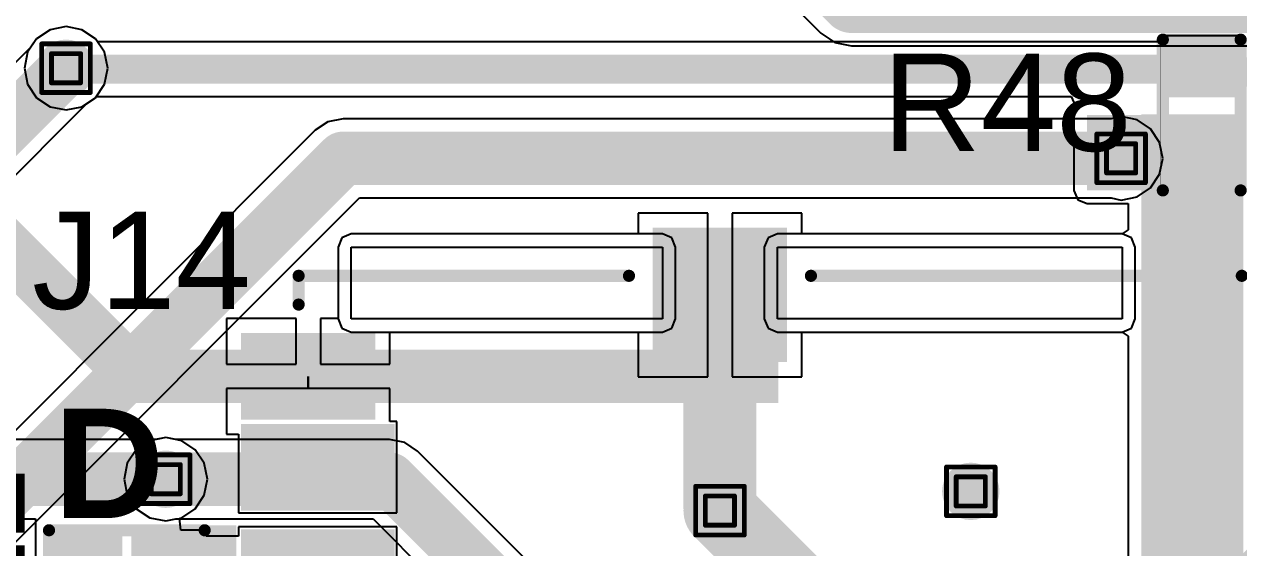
# Model space of a CAD drawing. Header units: inches. Extents: x -0.3 to 9.9, y -0.4 to 5.
# Drawn here: x 3.8748 to 4.3742, y 0.8498 to 1.0651 of the extents above; entities that cross this region are included whole.
import ezdxf

# ---------------------------------------------------------------- set-up
doc = ezdxf.new("R2010")
doc.units = ezdxf.units.IN
doc.header["$MEASUREMENT"] = 0
for name, color, linetype in [('Bottom Layer', 5, 'Continuous'), ('Bottom Solder', 6, 'Continuous'), ('Drill Drawing', 1, 'Continuous'), ('Keep-Out Layer', 6, 'Continuous'), ('Top Layer', 1, 'Continuous'), ('Top Overlay', 2, 'Continuous'), ('Top Paste', 8, 'Continuous'), ('Top Solder', 216, 'Continuous'), ('Via Holes', 16, 'Continuous')]:
    doc.layers.add(name, color=color, linetype=linetype)
doc.styles.add('Arial', font='', dxfattribs={"height": 0.2})
doc.styles.add('Arial_Bold', font='', dxfattribs={"height": 0.2})
doc.styles.get('Arial').set_extended_font_data('Arial')
doc.styles.get('Arial_Bold').set_extended_font_data('Arial', bold=True)

# ---------------------------------------------------------------- blocks, each defined once
blk = doc.blocks.new('R___0402_62')
at = {"layer": 'Top Layer'}
for points in [[(-0.0275, -0.0125), (-0.0275, 0.0125), (-0.0095, 0.0125), (-0.0095, -0.0125)], [(0.0095, -0.0125), (0.0095, 0.0125), (0.0275, 0.0125), (0.0275, -0.0125)]]:
    blk.add_hatch(color=1, dxfattribs=at).paths.add_polyline_path(points)
at = {"layer": 'Top Paste'}
for points in [[(-0.0275, -0.0125), (-0.0275, 0.0125), (-0.0095, 0.0125), (-0.0095, -0.0125)], [(0.0095, -0.0125), (0.0095, 0.0125), (0.0275, 0.0125), (0.0275, -0.0125)]]:
    blk.add_hatch(color=8, dxfattribs=at).paths.add_polyline_path(points)
at = {"layer": 'Top Solder'}
for points in [[(-0.02967, -0.01467), (-0.02967, 0.01467), (-0.00733, 0.01467), (-0.00733, -0.01467)], [(0.00733, -0.01467), (0.00733, 0.01467), (0.02967, 0.01467), (0.02967, -0.01467)]]:
    blk.add_hatch(color=216, dxfattribs=at).paths.add_polyline_path(points)
at = {"layer": 'Top Overlay'}
for points, const_width in [([(-0.031, -0.016), (-0.031, 0.016)], 0.005), ([(0.031, 0.016), (-0.031, 0.016)], 0.005), ([(0.031, -0.016), (0.031, 0.016)], 0.005), ([(0.031, -0.016), (-0.031, -0.016)], 0.005), ([(0.032, -0.017), (-0.032, -0.017)], 0.000127)]:
    blk.add_lwpolyline(points, dxfattribs=dict(at, const_width=const_width))
for points, const_width in [([(-0.03225, 0.016, 1), (-0.02975, 0.016, 1)], 0.0025), ([(-0.03225, 0.016, 1), (-0.02975, 0.016, 1)], 0.0025), ([(0.02975, 0.016, 1), (0.03225, 0.016, 1)], 0.0025), ([(0.02975, 0.016, 1), (0.03225, 0.016, 1)], 0.0025), ([(-0.03225, -0.016, 1), (-0.02975, -0.016, 1)], 0.0025), ([(-0.03225, -0.016, 1), (-0.02975, -0.016, 1)], 0.0025), ([(0.02975, -0.016, 1), (0.03225, -0.016, 1)], 0.0025), ([(0.02975, -0.016, 1), (0.03225, -0.016, 1)], 0.0025), ([(-0.03203, -0.017, 1), (-0.03197, -0.017, 1)], 0.0000635), ([(0.03197, -0.017, 1), (0.03203, -0.017, 1)], 0.0000635)]:
    blk.add_lwpolyline(points, format="xyb", close=True, dxfattribs=dict(at, const_width=const_width))
blk = doc.blocks.new('DM3BT_DSF_PEJS_121')
at = {"layer": 'Top Layer'}
for points in [[(0.13386, 0.26575), (0.13386, 0.32087), (0.16142, 0.32087), (0.16142, 0.26575)], [(0.17717, 0.26575), (0.17717, 0.32087), (0.20472, 0.32087), (0.20472, 0.26575)], [(0.21457, 0.27362), (0.21457, 0.32087), (0.24213, 0.32087), (0.24213, 0.27362)], [(0.23819, 0.15157), (0.28543, 0.15157), (0.28543, 0.10433), (0.23819, 0.10433)]]:
    blk.add_hatch(color=1, dxfattribs=at).paths.add_polyline_path(points)
at = {"layer": 'Top Paste'}
for points in [[(0.13386, 0.26575), (0.13386, 0.32087), (0.16142, 0.32087), (0.16142, 0.26575)], [(0.17717, 0.26575), (0.17717, 0.32087), (0.20472, 0.32087), (0.20472, 0.26575)], [(0.21457, 0.27362), (0.21457, 0.32087), (0.24213, 0.32087), (0.24213, 0.27362)], [(0.23819, 0.15157), (0.28543, 0.15157), (0.28543, 0.10433), (0.23819, 0.10433)]]:
    blk.add_hatch(color=8, dxfattribs=at).paths.add_polyline_path(points)
at = {"layer": 'Top Solder'}
for points in [[(0.12986, 0.26175), (0.12986, 0.32487), (0.16542, 0.32487), (0.16542, 0.26175)], [(0.17317, 0.26175), (0.17317, 0.32487), (0.20872, 0.32487), (0.20872, 0.26175)], [(0.21057, 0.26962), (0.21057, 0.32487), (0.24613, 0.32487), (0.24613, 0.26962)], [(0.23419, 0.15557), (0.28943, 0.15557), (0.28943, 0.10033), (0.23419, 0.10033)]]:
    blk.add_hatch(color=216, dxfattribs=at).paths.add_polyline_path(points)
at = {"layer": 'Keep-Out Layer'}
for p, q in [((0.25197, 0.15157), (0.25197, 0.27953)), ((0.25197, 0.27953), (0.2815, 0.27953)), ((0.2815, 0.27953), (0.2815, 0.15157)), ((0.2815, 0.15157), (0.25197, 0.15157)), ((0.25197, -0.0374), (0.25197, 0.10433)), ((0.25197, 0.10433), (0.2815, 0.10433)), ((0.2815, 0.10433), (0.2815, -0.0374)), ((0.2815, -0.0374), (0.25197, -0.0374))]:
    blk.add_line(p, q, dxfattribs=at)
at = {"layer": 'Top Overlay', "const_width": 0.005}
for points in [[(0.25787, 0.30118), (0.26969, 0.30118)], [(0.26969, 0.30118), (0.26969, 0.16535)], [(0.26969, 0.09055), (0.26969, -0.08661)]]:
    blk.add_lwpolyline(points, dxfattribs=at)
at = {"layer": 'Top Overlay', "const_width": 0.0025}
for points in [[(0.25662, 0.30118, 1), (0.25912, 0.30118, 1)], [(0.26844, 0.30118, 1), (0.27094, 0.30118, 1)], [(0.26844, 0.30118, 1), (0.27094, 0.30118, 1)], [(0.26844, 0.16535, 1), (0.27094, 0.16535, 1)], [(0.26844, 0.09055, 1), (0.27094, 0.09055, 1)], [(0.26844, -0.08661, 1), (0.27094, -0.08661, 1)]]:
    blk.add_lwpolyline(points, format="xyb", close=True, dxfattribs=at)
blk = doc.blocks.new('DFN1006_2L__141')
at = {"layer": 'Top Layer'}
for points in [[(-0.02756, 0.01299), (-0.00591, 0.01299), (-0.00591, -0.01299), (-0.02756, -0.01299)], [(0.00591, 0.01299), (0.02756, 0.01299), (0.02756, -0.01299), (0.00591, -0.01299)]]:
    blk.add_hatch(color=1, dxfattribs=at).paths.add_polyline_path(points)
at = {"layer": 'Top Overlay'}
blk.add_hatch(color=2, dxfattribs=at).paths.add_polyline_path([(-0.045, -0.02), (-0.032, -0.02), (-0.032, 0.02), (-0.045, 0.02)])
at = {"layer": 'Top Paste'}
for points in [[(-0.02756, 0.01299), (-0.00591, 0.01299), (-0.00591, -0.01299), (-0.02756, -0.01299)], [(0.00591, 0.01299), (0.02756, 0.01299), (0.02756, -0.01299), (0.00591, -0.01299)]]:
    blk.add_hatch(color=8, dxfattribs=at).paths.add_polyline_path(points)
at = {"layer": 'Top Solder'}
for points in [[(-0.03156, 0.01699), (-0.00191, 0.01699), (-0.00191, -0.01699), (-0.03156, -0.01699)], [(0.00191, 0.01699), (0.03156, 0.01699), (0.03156, -0.01699), (0.00191, -0.01699)]]:
    blk.add_hatch(color=216, dxfattribs=at).paths.add_polyline_path(points)
at = {"layer": 'Top Overlay', "const_width": 0.005}
for points in [[(-0.032, 0.018), (-0.032, -0.018)], [(0.032, 0.018), (-0.032, 0.018)], [(0.032, 0.018), (0.032, -0.018)], [(0.032, -0.018), (-0.032, -0.018)]]:
    blk.add_lwpolyline(points, dxfattribs=at)
at = {"layer": 'Top Overlay', "const_width": 0.0025}
for points in [[(-0.03325, 0.018, 1), (-0.03075, 0.018, 1)], [(-0.03325, 0.018, 1), (-0.03075, 0.018, 1)], [(0.03075, 0.018, 1), (0.03325, 0.018, 1)], [(0.03075, 0.018, 1), (0.03325, 0.018, 1)], [(-0.03325, -0.018, 1), (-0.03075, -0.018, 1)], [(-0.03325, -0.018, 1), (-0.03075, -0.018, 1)], [(0.03075, -0.018, 1), (0.03325, -0.018, 1)], [(0.03075, -0.018, 1), (0.03325, -0.018, 1)]]:
    blk.add_lwpolyline(points, format="xyb", close=True, dxfattribs=at)

msp = doc.modelspace()

# ---------------------------------------------------------------- hatches: boundary and pattern name
at = {"layer": 'Bottom Layer'}
h = msp.add_hatch(color=5, dxfattribs=at)
edge = h.paths.add_edge_path()
edge.add_arc((3.892, 1.047), 0.01181, 0, 360)
h = msp.add_hatch(color=5, dxfattribs=at)
edge = h.paths.add_edge_path()
edge.add_arc((4.32582, 1.00995), 0.01181, 0, 360)
h = msp.add_hatch(color=5, dxfattribs=at)
edge = h.paths.add_edge_path()
edge.add_arc((3.933, 0.878), 0.01181, 0, 360)
h = msp.add_hatch(color=5, dxfattribs=at)
edge = h.paths.add_edge_path()
edge.add_arc((4.264, 0.873), 0.01181, 0, 360)
h = msp.add_hatch(color=5, dxfattribs=at)
edge = h.paths.add_edge_path()
edge.add_arc((4.16087, 0.86507), 0.01181, 0, 360)
at = {"layer": 'Bottom Solder'}
h = msp.add_hatch(color=6, dxfattribs=at)
edge = h.paths.add_edge_path()
edge.add_arc((3.892, 1.047), 0.00591, 0, 360)
h = msp.add_hatch(color=6, dxfattribs=at)
edge = h.paths.add_edge_path()
edge.add_arc((4.32582, 1.00995), 0.00591, 0, 360)
h = msp.add_hatch(color=6, dxfattribs=at)
edge = h.paths.add_edge_path()
edge.add_arc((3.933, 0.878), 0.00591, 0, 360)
h = msp.add_hatch(color=6, dxfattribs=at)
edge = h.paths.add_edge_path()
edge.add_arc((4.264, 0.873), 0.00591, 0, 360)
h = msp.add_hatch(color=6, dxfattribs=at)
edge = h.paths.add_edge_path()
edge.add_arc((4.16087, 0.86507), 0.00591, 0, 360)
at = {"layer": 'Top Layer'}
h = msp.add_hatch(color=1, dxfattribs=at)
edge = h.paths.add_edge_path()
edge.add_arc((3.892, 1.047), 0.01181, 0, 360)
for points in [[(4.31182, 0.99676), (4.37282, 0.99676), (4.37282, 1.02776), (4.31182, 1.02776)], [(4.33413, 0.197), (4.37613, 0.197), (4.37613, 1.028), (4.33413, 1.028)], [(4.13682, 0.9093), (4.18482, 0.9093), (4.18482, 0.93495), (4.13682, 0.93495)], [(3.883, 0.603), (3.915, 0.603), (3.915, 0.857), (3.883, 0.857)]]:
    msp.add_hatch(color=1, dxfattribs=at).paths.add_polyline_path(points)
h = msp.add_hatch(color=1, dxfattribs=at)
edge = h.paths.add_edge_path()
edge.add_arc((4.32582, 1.00995), 0.01181, 0, 360)
h = msp.add_hatch(color=1, dxfattribs=at)
edge = h.paths.add_edge_path()
edge.add_arc((3.933, 0.878), 0.01181, 0, 360)
h = msp.add_hatch(color=1, dxfattribs=at)
edge = h.paths.add_edge_path()
edge.add_arc((4.264, 0.873), 0.01181, 0, 360)
h = msp.add_hatch(color=1, dxfattribs=at)
edge = h.paths.add_edge_path()
edge.add_arc((4.16087, 0.86507), 0.01181, 0, 360)
at = {"layer": 'Top Solder'}
h = msp.add_hatch(color=216, dxfattribs=at)
edge = h.paths.add_edge_path()
edge.add_arc((3.892, 1.047), 0.00591, 0, 360)
h = msp.add_hatch(color=216, dxfattribs=at)
edge = h.paths.add_edge_path()
edge.add_arc((4.32582, 1.00995), 0.00591, 0, 360)
h = msp.add_hatch(color=216, dxfattribs=at)
edge = h.paths.add_edge_path()
edge.add_arc((3.933, 0.878), 0.00591, 0, 360)
h = msp.add_hatch(color=216, dxfattribs=at)
edge = h.paths.add_edge_path()
edge.add_arc((4.264, 0.873), 0.00591, 0, 360)
h = msp.add_hatch(color=216, dxfattribs=at)
edge = h.paths.add_edge_path()
edge.add_arc((4.16087, 0.86507), 0.00591, 0, 360)
at = {"layer": 'Via Holes'}
h = msp.add_hatch(color=7, dxfattribs=at)
edge = h.paths.add_edge_path()
edge.add_arc((3.892, 1.047), 0.00591, 0, 360)
h = msp.add_hatch(color=7, dxfattribs=at)
edge = h.paths.add_edge_path()
edge.add_arc((4.32582, 1.00995), 0.00591, 0, 360)
h = msp.add_hatch(color=7, dxfattribs=at)
edge = h.paths.add_edge_path()
edge.add_arc((3.933, 0.878), 0.00591, 0, 360)
h = msp.add_hatch(color=7, dxfattribs=at)
edge = h.paths.add_edge_path()
edge.add_arc((4.264, 0.873), 0.00591, 0, 360)
h = msp.add_hatch(color=7, dxfattribs=at)
edge = h.paths.add_edge_path()
edge.add_arc((4.16087, 0.86507), 0.00591, 0, 360)

# ---------------------------------------------------------------- linework, layer by layer
at = {"layer": 'Bottom Layer'}
for p, q in [((4.17538, 1.08838), (4.20238, 1.06138)), ((3.892, 1.06414), (3.88544, 1.06284)), ((3.89856, 1.06284), (3.892, 1.06414)), ((3.87988, 1.05912), (3.87753, 1.0556)), ((3.88544, 1.06284), (3.87988, 1.05912)), ((3.90412, 1.05912), (3.89856, 1.06284)), ((3.90784, 1.05356), (3.90412, 1.05912)), ((4.20238, 1.06138), (4.20238, 1.06138)), ((4.20238, 1.06138), (4.20817, 1.05752)), ((3.87753, 1.0556), (3.83477, 1.01284)), ((4.20817, 1.05752), (4.215, 1.05616)), ((4.215, 1.05616), (4.215, 1.05616)), ((4.215, 1.05616), (4.45861, 1.05616)), ((3.90914, 1.047), (3.90784, 1.05356)), ((3.90784, 1.04044), (3.90914, 1.047)), ((3.90412, 1.03488), (3.90784, 1.04044)), ((3.9006, 1.03253), (3.90412, 1.03488)), ((3.83248, 0.96441), (3.9006, 1.03253)), ((3.99971, 1.02502), (3.99441, 1.02148)), ((4.00595, 1.02626), (3.99971, 1.02502)), ((4.32167, 1.02626), (4.00595, 1.02626)), ((4.32582, 1.02709), (4.32167, 1.02626)), ((4.33238, 1.02578), (4.32582, 1.02709)), ((4.33794, 1.02207), (4.33238, 1.02578)), ((3.99441, 1.02148), (3.80924, 0.83631)), ((4.34166, 1.01651), (4.33794, 1.02207)), ((4.34296, 1.00995), (4.34166, 1.01651)), ((4.34166, 1.00339), (4.34296, 1.00995)), ((4.33794, 0.99783), (4.34166, 1.00339)), ((4.32582, 0.99281), (4.33238, 0.99411)), ((4.33238, 0.99411), (4.33794, 0.99783)), ((3.83047, 0.8114), (4.01271, 0.99364)), ((4.01271, 0.99364), (4.32167, 0.99364)), ((4.32167, 0.99364), (4.32582, 0.99281)), ((4.0093, 0.97886), (4.00547, 0.97727)), ((4.13725, 0.97886), (4.0093, 0.97886)), ((4.14107, 0.97727), (4.13725, 0.97886)), ((4.18449, 0.97886), (4.18067, 0.97727)), ((4.32622, 0.97886), (4.18449, 0.97886)), ((4.33005, 0.97727), (4.32622, 0.97886)), ((4.00547, 0.97727), (4.00388, 0.97344)), ((4.14266, 0.97344), (4.14107, 0.97727)), ((4.18067, 0.97727), (4.17908, 0.97344)), ((4.33164, 0.97344), (4.33005, 0.97727)), ((4.00388, 0.97344), (4.00388, 0.94392)), ((4.14266, 0.94392), (4.14266, 0.97344)), ((4.17908, 0.97344), (4.17908, 0.94392)), ((4.33164, 0.94392), (4.33164, 0.97344)), ((4.00388, 0.94392), (4.00547, 0.94009)), ((4.14107, 0.94009), (4.14266, 0.94392)), ((4.17908, 0.94392), (4.18067, 0.94009)), ((4.33005, 0.94009), (4.33164, 0.94392)), ((4.00547, 0.94009), (4.0093, 0.93851)), ((4.13725, 0.93851), (4.14107, 0.94009)), ((4.18067, 0.94009), (4.18449, 0.93851)), ((4.32622, 0.93851), (4.33005, 0.94009)), ((4.0093, 0.93851), (4.13725, 0.93851)), ((4.18449, 0.93851), (4.32622, 0.93851)), ((3.92644, 0.89384), (3.92088, 0.89012)), ((3.933, 0.89514), (3.92644, 0.89384)), ((3.93716, 0.89431), (3.933, 0.89514)), ((4.025, 0.89431), (3.93716, 0.89431)), ((4.03124, 0.89307), (4.025, 0.89431)), ((3.92088, 0.89012), (3.91716, 0.88456)), ((4.03654, 0.88954), (4.03124, 0.89307)), ((4.10554, 0.82054), (4.03654, 0.88954)), ((3.91716, 0.88456), (3.91586, 0.878)), ((3.91586, 0.878), (3.91716, 0.87144)), ((3.91716, 0.87144), (3.92088, 0.86588)), ((3.92088, 0.86588), (3.92644, 0.86216)), ((3.92644, 0.86216), (3.933, 0.86086)), ((3.933, 0.86086), (3.93716, 0.86169)), ((3.93716, 0.86169), (4.01824, 0.86169)), ((4.01824, 0.86169), (4.07769, 0.80224))]:
    msp.add_line(p, q, dxfattribs=at)
for points, const_width in [([(4.188, 1.101), (4.215, 1.074)], 0.025), ([(4.215, 1.074), (4.466, 1.074)], 0.025), ([(3.82095, 0.97595), (3.892, 1.047)], 0.022), ([(3.816, 0.82), (4.00595, 1.00995)], 0.022), ([(4.00595, 1.00995), (4.32582, 1.00995)], 0.022), ([(4.341, 0.797), (4.49723, 0.95323)], 0.022), ([(3.933, 0.878), (4.025, 0.878)], 0.022), ([(4.025, 0.878), (4.094, 0.809)], 0.022), ([(4.16087, 0.86507), (4.219, 0.80694)], 0.03)]:
    msp.add_lwpolyline(points, dxfattribs=dict(at, const_width=const_width))
for points, const_width in [([(4.20875, 1.074, 1), (4.22125, 1.074, 1)], 0.0125), ([(4.20875, 1.074, 1), (4.22125, 1.074, 1)], 0.0125), ([(3.8865, 1.047, 1), (3.8975, 1.047, 1)], 0.011), ([(4.00045, 1.00995, 1), (4.01145, 1.00995, 1)], 0.011), ([(4.00045, 1.00995, 1), (4.01145, 1.00995, 1)], 0.011), ([(4.32032, 1.00995, 1), (4.33132, 1.00995, 1)], 0.011), ([(3.9275, 0.878, 1), (3.9385, 0.878, 1)], 0.011), ([(4.0195, 0.878, 1), (4.0305, 0.878, 1)], 0.011), ([(4.0195, 0.878, 1), (4.0305, 0.878, 1)], 0.011), ([(4.15337, 0.86507, 1), (4.16837, 0.86507, 1)], 0.015)]:
    msp.add_lwpolyline(points, format="xyb", close=True, dxfattribs=dict(at, const_width=const_width))
at = {"layer": 'Drill Drawing', "const_width": 0.002}
for points in [[(3.882, 1.057), (3.902, 1.057)], [(3.882, 1.037), (3.882, 1.057)], [(3.886, 1.053), (3.898, 1.053)], [(3.886, 1.041), (3.886, 1.053)], [(3.898, 1.041), (3.898, 1.053)], [(3.902, 1.037), (3.902, 1.057)], [(3.886, 1.041), (3.898, 1.041)], [(3.882, 1.037), (3.902, 1.037)], [(4.31582, 1.01995), (4.33582, 1.01995)], [(4.31582, 0.99995), (4.31582, 1.01995)], [(4.33582, 0.99995), (4.33582, 1.01995)], [(4.31982, 1.01595), (4.33182, 1.01595)], [(4.31982, 1.00395), (4.31982, 1.01595)], [(4.33182, 1.00395), (4.33182, 1.01595)], [(4.31982, 1.00395), (4.33182, 1.00395)], [(4.31582, 0.99995), (4.33582, 0.99995)], [(3.923, 0.888), (3.943, 0.888)], [(3.923, 0.868), (3.923, 0.888)], [(3.943, 0.868), (3.943, 0.888)], [(3.927, 0.884), (3.939, 0.884)], [(3.927, 0.872), (3.927, 0.884)], [(3.939, 0.872), (3.939, 0.884)], [(4.254, 0.883), (4.274, 0.883)], [(4.254, 0.863), (4.254, 0.883)], [(4.274, 0.863), (4.274, 0.883)], [(4.258, 0.879), (4.27, 0.879)], [(4.258, 0.867), (4.258, 0.879)], [(4.27, 0.867), (4.27, 0.879)], [(4.15087, 0.87507), (4.17087, 0.87507)], [(4.15087, 0.85507), (4.15087, 0.87507)], [(4.17087, 0.85507), (4.17087, 0.87507)], [(3.923, 0.868), (3.943, 0.868)], [(3.927, 0.872), (3.939, 0.872)], [(4.15487, 0.87107), (4.16687, 0.87107)], [(4.15487, 0.85907), (4.15487, 0.87107)], [(4.16687, 0.85907), (4.16687, 0.87107)], [(4.254, 0.863), (4.274, 0.863)], [(4.258, 0.867), (4.27, 0.867)], [(4.15487, 0.85907), (4.16687, 0.85907)], [(4.15087, 0.85507), (4.17087, 0.85507)]]:
    msp.add_lwpolyline(points, dxfattribs=at)
at = {"layer": 'Drill Drawing', "const_width": 0.001}
for points in [[(3.8815, 1.057, 1), (3.8825, 1.057, 1)], [(3.8815, 1.057, 1), (3.8825, 1.057, 1)], [(3.8855, 1.053, 1), (3.8865, 1.053, 1)], [(3.8855, 1.053, 1), (3.8865, 1.053, 1)], [(3.8975, 1.053, 1), (3.8985, 1.053, 1)], [(3.8975, 1.053, 1), (3.8985, 1.053, 1)], [(3.9015, 1.057, 1), (3.9025, 1.057, 1)], [(3.9015, 1.057, 1), (3.9025, 1.057, 1)], [(3.8855, 1.041, 1), (3.8865, 1.041, 1)], [(3.8855, 1.041, 1), (3.8865, 1.041, 1)], [(3.8975, 1.041, 1), (3.8985, 1.041, 1)], [(3.8975, 1.041, 1), (3.8985, 1.041, 1)], [(3.8815, 1.037, 1), (3.8825, 1.037, 1)], [(3.8815, 1.037, 1), (3.8825, 1.037, 1)], [(3.9015, 1.037, 1), (3.9025, 1.037, 1)], [(3.9015, 1.037, 1), (3.9025, 1.037, 1)], [(4.31532, 1.01995, 1), (4.31632, 1.01995, 1)], [(4.31532, 1.01995, 1), (4.31632, 1.01995, 1)], [(4.33532, 1.01995, 1), (4.33632, 1.01995, 1)], [(4.33532, 1.01995, 1), (4.33632, 1.01995, 1)], [(4.31932, 1.01595, 1), (4.32032, 1.01595, 1)], [(4.31932, 1.01595, 1), (4.32032, 1.01595, 1)], [(4.33132, 1.01595, 1), (4.33232, 1.01595, 1)], [(4.33132, 1.01595, 1), (4.33232, 1.01595, 1)], [(4.31932, 1.00395, 1), (4.32032, 1.00395, 1)], [(4.31932, 1.00395, 1), (4.32032, 1.00395, 1)], [(4.33132, 1.00395, 1), (4.33232, 1.00395, 1)], [(4.33132, 1.00395, 1), (4.33232, 1.00395, 1)], [(4.31532, 0.99995, 1), (4.31632, 0.99995, 1)], [(4.31532, 0.99995, 1), (4.31632, 0.99995, 1)], [(4.33532, 0.99995, 1), (4.33632, 0.99995, 1)], [(4.33532, 0.99995, 1), (4.33632, 0.99995, 1)], [(3.9225, 0.888, 1), (3.9235, 0.888, 1)], [(3.9225, 0.888, 1), (3.9235, 0.888, 1)], [(3.9425, 0.888, 1), (3.9435, 0.888, 1)], [(3.9425, 0.888, 1), (3.9435, 0.888, 1)], [(3.9265, 0.884, 1), (3.9275, 0.884, 1)], [(3.9265, 0.884, 1), (3.9275, 0.884, 1)], [(3.9385, 0.884, 1), (3.9395, 0.884, 1)], [(3.9385, 0.884, 1), (3.9395, 0.884, 1)], [(4.2535, 0.883, 1), (4.2545, 0.883, 1)], [(4.2535, 0.883, 1), (4.2545, 0.883, 1)], [(4.2735, 0.883, 1), (4.2745, 0.883, 1)], [(4.2735, 0.883, 1), (4.2745, 0.883, 1)], [(4.2575, 0.879, 1), (4.2585, 0.879, 1)], [(4.2575, 0.879, 1), (4.2585, 0.879, 1)], [(4.2695, 0.879, 1), (4.2705, 0.879, 1)], [(4.2695, 0.879, 1), (4.2705, 0.879, 1)], [(4.15037, 0.87507, 1), (4.15137, 0.87507, 1)], [(4.15037, 0.87507, 1), (4.15137, 0.87507, 1)], [(4.17037, 0.87507, 1), (4.17137, 0.87507, 1)], [(4.17037, 0.87507, 1), (4.17137, 0.87507, 1)], [(3.9225, 0.868, 1), (3.9235, 0.868, 1)], [(3.9225, 0.868, 1), (3.9235, 0.868, 1)], [(3.9265, 0.872, 1), (3.9275, 0.872, 1)], [(3.9265, 0.872, 1), (3.9275, 0.872, 1)], [(3.9385, 0.872, 1), (3.9395, 0.872, 1)], [(3.9385, 0.872, 1), (3.9395, 0.872, 1)], [(3.9425, 0.868, 1), (3.9435, 0.868, 1)], [(3.9425, 0.868, 1), (3.9435, 0.868, 1)], [(4.15437, 0.87107, 1), (4.15537, 0.87107, 1)], [(4.15437, 0.87107, 1), (4.15537, 0.87107, 1)], [(4.16637, 0.87107, 1), (4.16737, 0.87107, 1)], [(4.16637, 0.87107, 1), (4.16737, 0.87107, 1)], [(4.2535, 0.863, 1), (4.2545, 0.863, 1)], [(4.2535, 0.863, 1), (4.2545, 0.863, 1)], [(4.2575, 0.867, 1), (4.2585, 0.867, 1)], [(4.2575, 0.867, 1), (4.2585, 0.867, 1)], [(4.2695, 0.867, 1), (4.2705, 0.867, 1)], [(4.2695, 0.867, 1), (4.2705, 0.867, 1)], [(4.2735, 0.863, 1), (4.2745, 0.863, 1)], [(4.2735, 0.863, 1), (4.2745, 0.863, 1)], [(4.15437, 0.85907, 1), (4.15537, 0.85907, 1)], [(4.15437, 0.85907, 1), (4.15537, 0.85907, 1)], [(4.16637, 0.85907, 1), (4.16737, 0.85907, 1)], [(4.16637, 0.85907, 1), (4.16737, 0.85907, 1)], [(4.15037, 0.85507, 1), (4.15137, 0.85507, 1)], [(4.15037, 0.85507, 1), (4.15137, 0.85507, 1)], [(4.17037, 0.85507, 1), (4.17137, 0.85507, 1)], [(4.17037, 0.85507, 1), (4.17137, 0.85507, 1)]]:
    msp.add_lwpolyline(points, format="xyb", close=True, dxfattribs=at)
at = {"layer": 'Top Layer'}
for p, q in [((3.892, 1.06414), (3.88544, 1.06284)), ((3.89856, 1.06284), (3.892, 1.06414)), ((3.87988, 1.05912), (3.87616, 1.05356)), ((3.88544, 1.06284), (3.87988, 1.05912)), ((3.90412, 1.05912), (3.89856, 1.06284)), ((3.90497, 1.05785), (3.90412, 1.05912)), ((4.37646, 1.06026), (4.34146, 1.06026)), ((4.34146, 1.06026), (4.34146, 1.05785)), ((4.34146, 1.05785), (3.90497, 1.05785)), ((3.87616, 1.05356), (3.87486, 1.047)), ((3.87486, 1.047), (3.87616, 1.04044)), ((3.87616, 1.04044), (3.87988, 1.03488)), ((3.87988, 1.03488), (3.88544, 1.03116)), ((3.89856, 1.03116), (3.90412, 1.03488)), ((3.90412, 1.03488), (3.90448, 1.03541)), ((3.90448, 1.03541), (4.30529, 1.03541)), ((4.30529, 1.03541), (4.30751, 1.03041)), ((3.88544, 1.03116), (3.892, 1.02986)), ((3.892, 1.02986), (3.89856, 1.03116)), ((4.30751, 1.03041), (4.30641, 1.02776)), ((4.30641, 1.02776), (4.30641, 0.99676)), ((4.30641, 0.99676), (4.308, 0.99293)), ((4.308, 0.99293), (4.31182, 0.99135)), ((4.31182, 0.99135), (4.32872, 0.99135)), ((4.32872, 0.99135), (4.32872, 0.98052)), ((4.15587, 0.98738), (4.12725, 0.98738)), ((4.12725, 0.98738), (4.12725, 0.97886)), ((4.15587, 0.95376), (4.15587, 0.98738)), ((4.19449, 0.98738), (4.16587, 0.98738)), ((4.16587, 0.98738), (4.16587, 0.95376)), ((4.19449, 0.97886), (4.19449, 0.98738)), ((4.0093, 0.97886), (4.00547, 0.97727)), ((4.12725, 0.97886), (4.0093, 0.97886)), ((4.32622, 0.97886), (4.19449, 0.97886)), ((4.32872, 0.98052), (4.32622, 0.97886)), ((4.00547, 0.97727), (4.00388, 0.97344)), ((4.00388, 0.97344), (4.00388, 0.94407)), ((4.15587, 0.92014), (4.15587, 0.95376)), ((4.16587, 0.95376), (4.16587, 0.92014)), ((3.98658, 0.94407), (3.95796, 0.94407)), ((3.95796, 0.94407), (3.95796, 0.92529)), ((3.98658, 0.92529), (3.98658, 0.94407)), ((4.00388, 0.94407), (3.99658, 0.94407)), ((3.99658, 0.94407), (3.99658, 0.92529)), ((4.0252, 0.92529), (4.0252, 0.93851)), ((4.0252, 0.93851), (4.12725, 0.93851)), ((4.12725, 0.93851), (4.12725, 0.92014)), ((4.19449, 0.92014), (4.19449, 0.93851)), ((4.19449, 0.93851), (4.32622, 0.93851)), ((4.32622, 0.93851), (4.32872, 0.93684)), ((4.32872, 0.93684), (4.32872, 0.72941)), ((3.95796, 0.92529), (3.98658, 0.92529)), ((3.99658, 0.92529), (4.0252, 0.92529)), ((3.99158, 0.91529), (3.99158, 0.92029)), ((3.99158, 0.92029), (3.99158, 0.92029)), ((3.99158, 0.92029), (3.99158, 0.91529)), ((4.12725, 0.92014), (4.15587, 0.92014)), ((4.16587, 0.92014), (4.19449, 0.92014)), ((3.99158, 0.91529), (3.95796, 0.91529)), ((3.95796, 0.91529), (3.95796, 0.89652)), ((4.0252, 0.91529), (3.99158, 0.91529)), ((4.0252, 0.90167), (4.0252, 0.91529)), ((4.02807, 0.90167), (4.0252, 0.90167)), ((4.02807, 0.86411), (4.02807, 0.90167)), ((3.92884, 0.89431), (3.85676, 0.89431)), ((3.933, 0.89514), (3.92884, 0.89431)), ((3.93956, 0.89384), (3.933, 0.89514)), ((3.94512, 0.89012), (3.93956, 0.89384)), ((3.95796, 0.89652), (3.96296, 0.89652)), ((3.96296, 0.89652), (3.96296, 0.86411)), ((3.94884, 0.88456), (3.94512, 0.89012)), ((3.95014, 0.878), (3.94884, 0.88456)), ((3.94884, 0.87144), (3.95014, 0.878)), ((3.94512, 0.86588), (3.94884, 0.87144)), ((3.93956, 0.86216), (3.94512, 0.86588)), ((3.96296, 0.86411), (4.02807, 0.86411)), ((3.85, 0.86169), (3.87944, 0.86169)), ((3.87944, 0.86169), (3.87944, 0.844)), ((3.93869, 0.86199), (3.93956, 0.86216)), ((3.93919, 0.85699), (3.93869, 0.86199)), ((3.94956, 0.85699), (3.93919, 0.85699)), ((3.94956, 0.85459), (3.94956, 0.85699)), ((3.96296, 0.85459), (3.94956, 0.85459)), ((4.02807, 0.85837), (3.96296, 0.85837)), ((3.96296, 0.85837), (3.96296, 0.85459)), ((4.02807, 0.82506), (4.02807, 0.85837))]:
    msp.add_line(p, q, dxfattribs=at)
for points, const_width in [([(3.892, 1.047), (3.89237, 1.04663)], 0.012), ([(3.89237, 1.04663), (4.35778, 1.04663)], 0.012), ([(4.35778, 1.04663), (4.35896, 1.04545)], 0.012), ([(4.35896, 1.04545), (4.40096, 1.04545)], 0.012), ([(3.85882, 0.98218), (3.9207, 0.9203)], 0.022), ([(4.16087, 0.9203), (4.16087, 0.95376)], 0.03), ([(4.15982, 0.95481), (4.16087, 0.95376)], 0.008), ([(4.16087, 0.86606), (4.16087, 0.9203)], 0.03), ([(3.9207, 0.9203), (3.99158, 0.9203)], 0.022), ([(3.99158, 0.9203), (4.16087, 0.9203)], 0.022), ([(4.16087, 0.9203), (4.16448, 0.9203)], 0.022), ([(3.85, 0.878), (3.933, 0.878)], 0.022)]:
    msp.add_lwpolyline(points, dxfattribs=dict(at, const_width=const_width))
for points, const_width in [([(3.889, 1.047, 1), (3.895, 1.047, 1)], 0.006), ([(3.88937, 1.04663, 1), (3.89537, 1.04663, 1)], 0.006), ([(3.88937, 1.04663, 1), (3.89537, 1.04663, 1)], 0.006), ([(4.35478, 1.04663, 1), (4.36078, 1.04663, 1)], 0.006), ([(4.35478, 1.04663, 1), (4.36078, 1.04663, 1)], 0.006), ([(4.35596, 1.04545, 1), (4.36196, 1.04545, 1)], 0.006), ([(4.35596, 1.04545, 1), (4.36196, 1.04545, 1)], 0.006), ([(4.15337, 0.95376, 1), (4.16837, 0.95376, 1)], 0.015), ([(4.15782, 0.95481, 1), (4.16182, 0.95481, 1)], 0.004), ([(4.15887, 0.95376, 1), (4.16287, 0.95376, 1)], 0.004), ([(4.15337, 0.9203, 1), (4.16837, 0.9203, 1)], 0.015), ([(4.15337, 0.9203, 1), (4.16837, 0.9203, 1)], 0.015), ([(3.9152, 0.9203, 1), (3.9262, 0.9203, 1)], 0.011), ([(3.9152, 0.9203, 1), (3.9262, 0.9203, 1)], 0.011), ([(3.98608, 0.9203, 1), (3.99708, 0.9203, 1)], 0.011), ([(3.98608, 0.9203, 1), (3.99708, 0.9203, 1)], 0.011), ([(4.15537, 0.9203, 1), (4.16637, 0.9203, 1)], 0.011), ([(4.15537, 0.9203, 1), (4.16637, 0.9203, 1)], 0.011), ([(4.15898, 0.9203, 1), (4.16998, 0.9203, 1)], 0.011), ([(3.9275, 0.878, 1), (3.9385, 0.878, 1)], 0.011), ([(4.15337, 0.86606, 1), (4.16837, 0.86606, 1)], 0.015)]:
    msp.add_lwpolyline(points, format="xyb", close=True, dxfattribs=dict(at, const_width=const_width))

# ---------------------------------------------------------------- block references
for name, p, rotation in [('R___0402_62', (4.35896, 1.02776), 270), ('DM3BT_DSF_PEJS_121', (4.28882, 0.69195), 90), ('DFN1006_2L__141', (3.917, 0.839), 180)]:
    msp.add_blockref(name, p, dxfattribs=dict(rotation=rotation))

# ---------------------------------------------------------------- texts
at = {"layer": 'Top Overlay'}
for s, height, style, p in [('R48', 0.04, 'Arial', (4.22768, 1.01301)), ('J14', 0.04, 'Arial', (3.87802, 0.94801)), ('D', 0.045, 'Arial_Bold', (3.887, 0.862))]:
    msp.add_text(s, height=height, dxfattribs=dict(at, style=style)).set_placement(p)
at = {"layer": 'Top Overlay', "style": 'Arial'}
msp.add_text('R12', height=0.038, rotation=90, dxfattribs=at).set_placement((3.87499, 0.78552))

doc.saveas('drawing.dxf')
